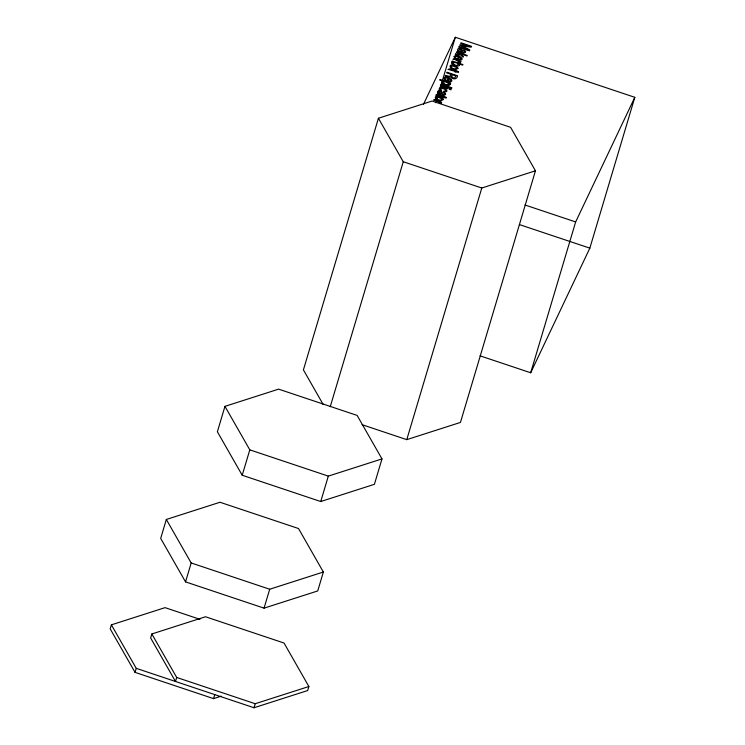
<?xml version="1.0" encoding="UTF-8"?>
<svg xmlns="http://www.w3.org/2000/svg" width="745" height="745" viewBox="0 0 745 745"><rect width="100%" height="100%" fill="white"/><g stroke="black" fill="none" stroke-linecap="round" stroke-linejoin="round"><path stroke-width="1.12" d="M199.949 619.318L165.055 607.641L111.387 624.85L110.185 628.873L135.041 672.363L213.554 698.633L221.218 696.175M166.331 519.47L160.687 538.393L185.542 581.882L264.056 608.153L317.724 590.943L323.367 572.02L298.512 528.531L219.999 502.26L166.331 519.47L191.176 562.959L269.699 589.239L323.367 572.02M135.041 672.363L136.242 668.339L111.387 624.85M151.84 633.967L150.648 637.99L175.494 681.479L176.695 677.456L151.84 633.967L205.508 616.758L284.031 643.028L308.877 686.518L307.676 690.54L254.017 707.75L136.242 668.339M224.953 406.36L217.372 431.765L242.218 475.254L320.741 501.534L374.409 484.315L381.98 458.911L357.134 415.421L278.611 389.141L224.953 406.36L249.799 449.85L328.312 476.12L381.98 458.911M185.542 581.882L191.176 562.959M242.218 475.254L249.799 449.85M362.061 424.678L406.77 439.643L460.438 422.434L535.45 170.801L510.604 127.311L432.091 101.031L378.423 118.25L303.411 369.883L323.172 404.47M213.554 698.633L214.756 694.61M264.056 608.153L269.699 589.239M330.249 406.686L403.269 161.74L378.423 118.25M254.017 707.75L255.209 703.727L308.877 686.518M435.816 102.689L455.325 37.25L634.814 97.316L589.844 248.15L530.682 372.77L480.031 355.821M320.741 501.534L328.312 476.12M406.77 439.643L481.792 188.01L535.45 170.801M530.682 372.77L575.652 221.935L634.814 97.316M423.505 104.272L455.325 37.25M403.269 161.74L481.792 188.01M524.992 204.987L575.652 221.935M519.367 224.571L589.844 248.15M176.695 677.456L255.209 703.727M435.983 95.118L442.921 97.036L442.66 97.595L443.722 97.949L443.983 97.39L446.143 98.117L446.423 97.53L443.424 95.984L443.201 96.45L437.38 94.55L435.983 95.118M448.192 69.415L455.121 71.343L454.86 71.892L455.921 72.246L456.182 71.697L458.343 72.414L458.622 71.827L455.623 70.281L455.4 70.747L449.589 68.847L448.192 69.415M441.133 93.153L441.245 93.889C436.263 93.563 440.621 89.279 441.133 93.153M461.174 50.93L461.285 51.666C456.312 51.34 460.661 47.056 461.174 50.93M441.17 103.397C439.662 104.402 437.287 98.973 433.683 100.212L433.953 99.625L441.692 102.214L441.431 102.773L440.099 102.316L441.17 103.397M460.522 62.636C459.004 63.651 456.629 58.212 453.025 59.451L453.305 58.874L461.043 61.462L460.783 62.012L459.442 61.565L460.522 62.636M440.165 88.72L441.608 90.201L441.338 90.76L440.081 90.145A2.803 1.304 16.6 0 1 439.103 89.214C440.006 83.589 452.755 93.125 443.731 91.57L444.001 91.002L445.771 91.048C446.721 89.093 442.614 88.59 441.291 88.292A1.686 0.782 16.6 0 0 440.323 88.515L440.165 88.72M444.56 93.619L443.927 94.559L442.381 94.243L442.269 92.315C441.515 90.881 438.19 89.745 437.538 91.682L438.321 92.939C434.307 92.864 443.787 96.999 445.603 94.438L445.482 93.321L443.694 92.24L443.433 92.78L444.56 93.619M464.61 51.396L463.967 52.336L462.431 52.02L462.319 50.083C461.565 48.658 458.231 47.512 457.579 49.459L458.361 50.716C454.348 50.641 463.828 54.767 465.653 52.206L465.532 51.098L463.735 50.017L463.483 50.558L464.61 51.396M449.17 83.943C442.418 87.016 441.152 77.629 449.17 83.943M450.269 84.353L449.263 85.349A3.427 1.592 16.6 0 1 447.345 85.312C445.733 84.8 441.18 84.036 442.306 81.633L443.638 81.345L439.69 80.022L439.96 79.436L450.753 83.049L450.483 83.617L449.459 83.272L450.269 84.353M451.703 76.279L452.243 77.517L454.497 78.104L456.033 76.009L452.411 74.789L451.703 76.279M459.544 64.936L459.265 65.541A3.082 1.434 16.6 0 1 457.979 65.97C455.884 65.774 450.706 64.936 451.591 62.142L453.025 61.872L452.038 61.546L452.29 61.006L462.943 64.573L462.673 65.141L458.818 63.847L459.544 64.936M443.852 78.095L444.216 79.529L445.817 80.572L446.087 79.994C443.349 78.886 446.413 76.996 448.024 78.43L446.823 80.963C457.551 84.185 448.471 74.398 443.852 78.095M454.143 56.434L454.497 57.868L456.098 58.902L456.368 58.334C453.631 57.225 456.694 55.335 458.305 56.769L457.104 59.293C467.832 62.524 458.752 52.737 454.143 56.434M452.476 62.822C458.417 69.592 461.071 60.894 452.476 62.822M435.89 97.586C436.235 99.476 440.733 101.124 441.943 99.336A1.872 0.866 16.6 0 0 441.338 98.517L438.097 97.223L435.89 97.586M450.706 66.38C451.051 68.261 455.549 69.909 456.76 68.121A1.872 0.866 16.6 0 0 456.154 67.311L452.913 66.016L450.706 66.38M450.93 80.311L450.045 80.991L448.136 80.711L449.049 78.793L450.93 80.311M461.22 58.65L460.326 59.33L458.417 59.041L459.33 57.123L461.22 58.65M443.107 99.616C435.434 104.794 430.545 91.188 442.418 98.424A3.371 1.565 16.6 0 1 443.107 99.616M457.924 68.41C450.25 73.587 445.361 59.973 457.234 67.208A3.371 1.565 16.6 0 1 457.924 68.41M440.584 85.656L440.304 86.243L448.006 88.823L448.285 88.236L440.584 85.656M441.273 84.204L441.003 84.79L451.619 88.338L451.889 87.761L441.273 84.204M445.463 75.375L445.091 76.158L450.716 77.061C452.485 79.575 457.374 79.771 457.579 75.776L446.963 72.228L446.655 72.87L451.209 74.388L449.757 76.437L445.463 75.375M455.623 53.985L455.269 54.73L460.773 54.953L463.045 57.244L463.399 56.499L460.82 53.91L466.975 55.977L467.245 55.419L456.629 51.861L456.368 52.42L460.038 54.217L455.623 53.985M459.088 46.693L458.79 47.307L469.406 50.856L469.844 49.943L461.509 45.594L471.129 47.233L471.566 46.311L460.95 42.763L460.661 43.378L469.62 46.358L460.019 44.719L459.721 45.352L468.028 49.701L459.088 46.693M449.729 88.72L449.449 89.307L450.921 89.8L451.2 89.214L449.729 88.72"/></g></svg>
